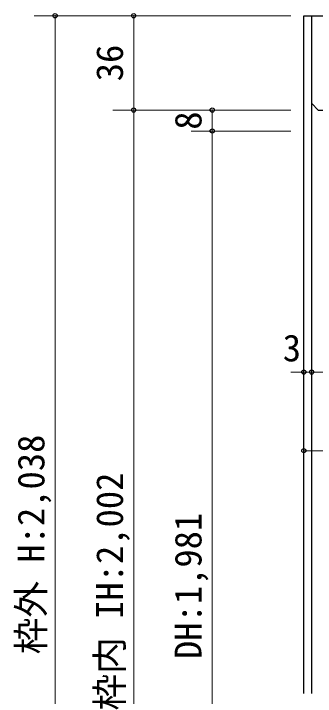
# Model space of a CAD drawing. Units: millimetres, scale not verified. Extents: x -800 to 800, y -560 to 560.
# Drawn here: x -626.8 to -511.6, y 165.1 to 425.7 of the extents above; entities that cross this region are included whole.
import ezdxf
from ezdxf.enums import TextEntityAlignment as Align

# ---------------------------------------------------------------- set-up
doc = ezdxf.new("R2010")
doc.units = ezdxf.units.MM
doc.header["$LTSCALE"] = 4
doc.header["$PDMODE"] = 32
doc.header["$PDSIZE"] = 1.6
doc.layers.add('2-0', color=7, linetype='Continuous', lineweight=25)
doc.styles.add('ＭＳ ゴシック', font='')
doc.styles.get('ＭＳ ゴシック').set_extended_font_data('MS Gothic')

msp = doc.modelspace()

# ---------------------------------------------------------------- linework, layer by layer
at = {"layer": '2-0', "color": 4, "lineweight": 9}
for p, q in [((-618.998, 424.853), (-580.998, 424.853)), ((-610.998, 21.197), (-610.998, 424.853)), ((-588.998, 424.853), (-520.998, 424.853)), ((-580.998, 388.853), (-580.998, 424.853)), ((-588.998, 388.853), (-550.998, 388.853)), ((-580.998, 21.197), (-580.998, 388.853)), ((-558.998, 388.853), (-520.998, 388.853)), ((-550.998, 380.855), (-550.998, 388.853)), ((-558.998, 380.855), (-520.998, 380.855)), ((-550.998, 34.194), (-550.998, 380.855)), ((-520.998, 288.853), (-339, 288.853)), ((-515.998, 288.853), (-512.997, 288.853)), ((-515.998, 258.853), (-467.998, 258.853))]:
    msp.add_line(p, q, dxfattribs=at)
at = {"layer": '2-0'}
for p, q in [((-515.998, 424.853), (-439.316, 424.853)), ((-515.998, 166.197), (-515.998, 424.853)), ((-512.997, 166.197), (-512.997, 424.853))]:
    msp.add_line(p, q, dxfattribs=at)
msp.add_lwpolyline([(-512.997, 391.353), (-510.498, 388.853), (-465.497, 388.853)], dxfattribs=at)
at = {"layer": '2-0', "color": 4}
for p in [(-610.998, 424.853), (-580.998, 424.853), (-580.998, 388.853), (-550.998, 388.853), (-550.998, 380.855), (-515.998, 288.853), (-512.997, 288.853), (-515.998, 258.853)]:
    msp.add_point(p, dxfattribs=at)

# ---------------------------------------------------------------- texts
at = {"layer": '2-0', "style": 'ＭＳ ゴシック'}
for s, p in [('36', (-581.998, 399.853)), ('8', (-551.998, 381.354)), ('枠外 H:2,038', (-611.998, 181.162)), ('枠内 IH:2,002', (-581.998, 159.69)), ('DH:1,981', (-551.998, 179.329))]:
    msp.add_text(s, height=10.26, rotation=90, dxfattribs=at).set_placement(p, align=Align.BOTTOM_LEFT)
msp.add_text('3', height=10.26, dxfattribs=at).set_placement((-524.04, 289.853), align=Align.BOTTOM_LEFT)

doc.saveas('drawing.dxf')
